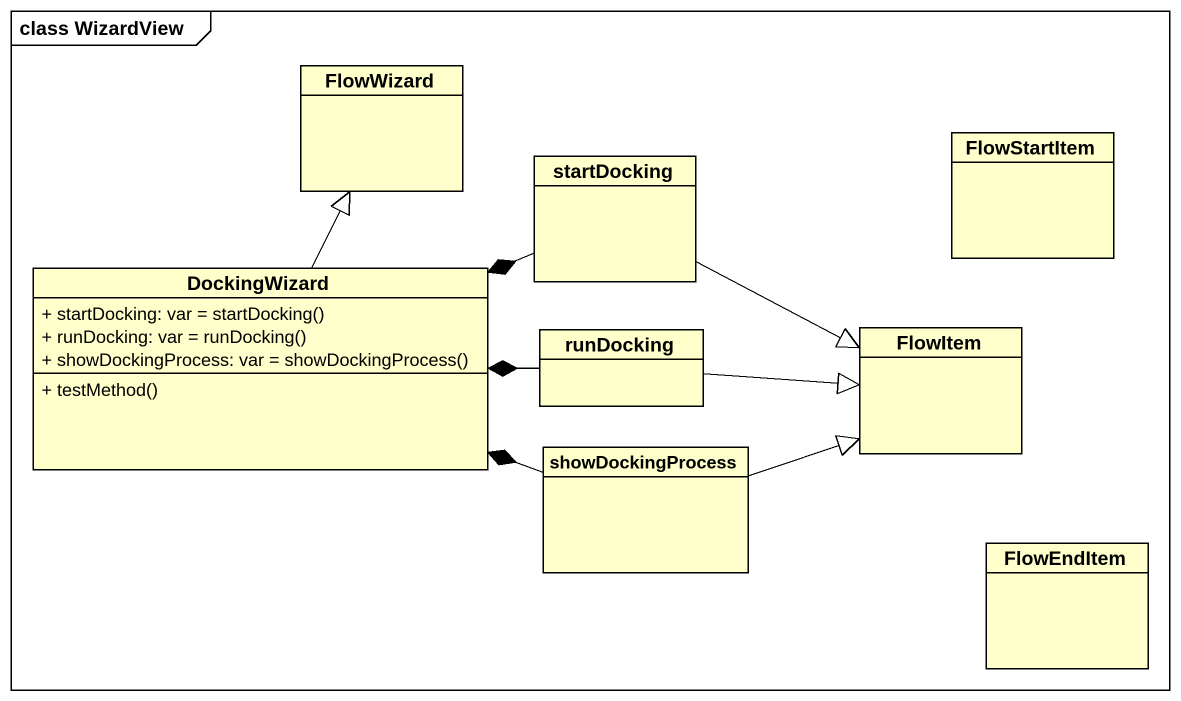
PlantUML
@startuml
mainframe class WizardView
hide circle
hide empty members
skinparam classAttributeIconSize 0
class FlowWizard
class startDocking
class FlowStartItem
class DockingWizard {
  {field} + startDocking: var = startDocking()
  {field} + runDocking: var = runDocking()
  {field} + showDockingProcess: var = showDockingProcess()
  + testMethod()
}
class runDocking
class FlowItem
class showDockingProcess
class FlowEndItem
startDocking -left-* DockingWizard
startDocking -right-|> FlowItem
DockingWizard -up-|> FlowWizard
runDocking -left-* DockingWizard
runDocking -right-|> FlowItem
showDockingProcess -left-* DockingWizard
showDockingProcess -right-|> FlowItem
@enduml
